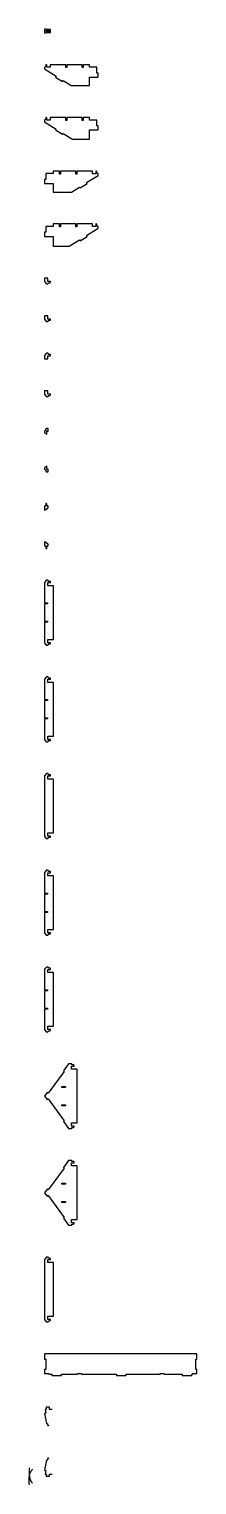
# Model space of a CAD drawing. Header units: millimetres. Extents: x 0 to 133, y -5 to 1876.
# Drawn here: x 0 to 106, y -5 to 907 of the extents above; entities that cross this region are included whole.
import ezdxf

# ---------------------------------------------------------------- set-up
doc = ezdxf.new("R2010")
doc.units = ezdxf.units.MM
doc.layers.get('0').update_dxf_attribs({"linetype": 'CONTINUOUS'})

msp = doc.modelspace()

# ---------------------------------------------------------------- linework, layer by layer
for p, q in [((10.89, 907.4), (10, 907.4)), ((10, 907.4), (10, 905.05)), ((10, 905.05), (10.89, 905.05)), ((10.89, 907.13), (10.89, 907.4)), ((13.71, 907.13), (10.89, 907.13)), ((10.89, 905.92), (10.89, 906.53)), ((10.89, 906.53), (13.09, 906.53)), ((13.09, 905.92), (10.89, 905.92)), ((10.89, 905.05), (10.89, 905.32)), ((10.89, 905.32), (13.71, 905.32)), ((13.09, 906.53), (13.09, 905.92)), ((13.71, 905.32), (13.71, 907.13)), ((10, 883.35), (10, 882.41)), ((10, 882.41), (17.27, 877.85)), ((10.7, 883.74), (10.39, 883.74)), ((10.7, 884.66), (10.7, 883.74)), ((11.47, 885.05), (11.09, 885.05)), ((11.47, 883.45), (11.47, 885.05)), ((13.5, 883.45), (11.47, 883.45)), ((23.37, 885.05), (13.5, 885.05)), ((13.5, 885.05), (13.5, 883.45)), ((17.27, 877.85), (16.9, 877.25)), ((16.9, 877.25), (21.25, 874.52)), ((23.37, 883.27), (23.37, 885.05)), ((24, 883.27), (23.37, 883.27)), ((33.62, 885.05), (24, 885.05)), ((24, 885.05), (24, 883.27)), ((33.62, 883.27), (33.62, 885.05)), ((34.25, 883.27), (33.62, 883.27)), ((38.21, 885.05), (34.25, 885.05)), ((34.25, 885.05), (34.25, 883.27)), ((38.21, 883.51), (38.21, 885.05)), ((42.87, 883.51), (38.21, 883.51)), ((38.21, 871.95), (38.21, 877.26)), ((38.21, 877.26), (43.57, 877.26)), ((42.87, 879.85), (42.87, 883.51)), ((43.57, 879.85), (42.87, 879.85)), ((43.57, 877.26), (43.57, 879.85)), ((21.25, 874.52), (21.62, 875.12)), ((21.62, 875.12), (26.66, 871.95)), ((26.66, 871.95), (38.21, 871.95)), ((10, 850.25), (10, 849.31)), ((10, 849.31), (17.27, 844.75)), ((10.7, 850.64), (10.39, 850.64)), ((10.7, 851.57), (10.7, 850.64)), ((11.47, 851.95), (11.09, 851.95)), ((11.47, 850.35), (11.47, 851.95)), ((13.5, 850.35), (11.47, 850.35)), ((23.37, 851.95), (13.5, 851.95)), ((13.5, 851.95), (13.5, 850.35)), ((23.37, 850.17), (23.37, 851.95)), ((24, 850.17), (23.37, 850.17)), ((33.62, 851.95), (24, 851.95)), ((24, 851.95), (24, 850.17)), ((33.62, 850.17), (33.62, 851.95)), ((34.25, 850.17), (33.62, 850.17)), ((38.21, 851.95), (34.25, 851.95)), ((34.25, 851.95), (34.25, 850.17)), ((38.21, 850.41), (38.21, 851.95)), ((42.87, 850.41), (38.21, 850.41)), ((42.87, 846.75), (42.87, 850.41)), ((17.27, 844.75), (16.9, 844.16)), ((16.9, 844.16), (21.25, 841.43)), ((21.25, 841.43), (21.62, 842.02)), ((21.62, 842.02), (27.5, 838.33)), ((38.21, 838.33), (38.21, 844.17)), ((38.21, 844.17), (43.57, 844.17)), ((43.57, 846.75), (42.87, 846.75)), ((43.57, 844.17), (43.57, 846.75)), ((27.5, 838.33), (38.21, 838.33)), ((10.7, 813.13), (10, 813.13)), ((10, 813.13), (10, 810.54)), ((15.36, 816.79), (10.7, 816.79)), ((10.7, 816.79), (10.7, 813.13)), ((19.32, 818.33), (15.36, 818.33)), ((15.36, 818.33), (15.36, 816.79)), ((19.32, 816.55), (19.32, 818.33)), ((19.95, 816.55), (19.32, 816.55)), ((29.57, 818.33), (19.95, 818.33)), ((19.95, 818.33), (19.95, 816.55)), ((29.57, 816.55), (29.57, 818.33)), ((30.2, 816.55), (29.57, 816.55)), ((30.2, 818.33), (30.2, 816.55)), ((40.07, 818.33), (30.2, 818.33)), ((36.3, 811.13), (43.57, 815.69)), ((40.07, 816.73), (40.07, 818.33)), ((42.1, 816.73), (40.07, 816.73)), ((42.48, 818.33), (42.1, 818.33)), ((42.1, 818.33), (42.1, 816.73)), ((42.87, 817.02), (42.87, 817.94)), ((43.18, 817.02), (42.87, 817.02)), ((43.57, 815.69), (43.57, 816.63)), ((10, 810.54), (15.36, 810.54)), ((15.36, 810.54), (15.36, 805.23)), ((15.36, 805.23), (26.91, 805.23)), ((26.91, 805.23), (31.95, 808.39)), ((31.95, 808.39), (32.32, 807.8)), ((32.32, 807.8), (36.67, 810.53)), ((36.67, 810.53), (36.3, 811.13)), ((19.32, 785.23), (15.36, 785.23)), ((15.36, 785.23), (15.36, 783.69)), ((19.32, 783.45), (19.32, 785.23)), ((29.57, 785.23), (19.95, 785.23)), ((19.95, 785.23), (19.95, 783.45)), ((29.57, 783.45), (29.57, 785.23)), ((40.07, 785.23), (30.2, 785.23)), ((30.2, 785.23), (30.2, 783.45)), ((40.07, 783.63), (40.07, 785.23)), ((42.48, 785.23), (42.1, 785.23)), ((42.1, 785.23), (42.1, 783.63)), ((10.7, 780.03), (10, 780.03)), ((10, 780.03), (10, 777.44)), ((10, 777.44), (15.36, 777.44)), ((15.36, 783.69), (10.7, 783.69)), ((10.7, 783.69), (10.7, 780.03)), ((15.36, 777.44), (15.36, 771.26)), ((19.95, 783.45), (19.32, 783.45)), ((30.2, 783.45), (29.57, 783.45)), ((32.32, 774.7), (36.67, 777.43)), ((36.3, 778.03), (43.57, 782.59)), ((36.67, 777.43), (36.3, 778.03)), ((42.1, 783.63), (40.07, 783.63)), ((42.87, 783.92), (42.87, 784.84)), ((43.18, 783.92), (42.87, 783.92)), ((43.57, 782.59), (43.57, 783.53)), ((15.36, 771.26), (25.51, 771.26)), ((25.51, 771.26), (31.95, 775.3)), ((31.95, 775.3), (32.32, 774.7)), ((12.05, 751.26), (10, 751.26)), ((10, 751.26), (10, 749.14)), ((10, 749.14), (11.07, 747.69)), ((12.05, 749.16), (12.05, 751.26)), ((13.57, 749.16), (12.05, 749.16)), ((13.66, 749.17), (13.57, 749.17)), ((13.57, 749.17), (13.57, 749.16)), ((13.71, 748.72), (13.66, 749.17)), ((11.07, 747.69), (11.96, 747.69)), ((12.35, 748.08), (12.35, 748.39)), ((12.35, 748.39), (13.33, 748.39)), ((12.05, 727.69), (10, 727.69)), ((10, 727.69), (10, 725.54)), ((10, 725.54), (11.05, 724.12)), ((11.05, 724.12), (11.95, 724.12)), ((12.05, 725.59), (12.05, 727.69)), ((13.7, 725.59), (12.05, 725.59)), ((12.33, 724.51), (12.33, 724.82)), ((12.33, 724.82), (13.31, 724.82)), ((13.7, 725.21), (13.7, 725.59)), ((11.07, 704.12), (10, 702.68)), ((11.96, 704.12), (11.07, 704.12)), ((12.35, 703.42), (12.35, 703.73)), ((13.33, 703.42), (12.35, 703.42)), ((13.66, 702.64), (13.71, 703.09)), ((10, 702.68), (10, 700.56)), ((10, 700.56), (12.05, 700.56)), ((12.05, 700.56), (12.05, 702.64)), ((12.05, 702.64), (13.66, 702.64)), ((12.05, 680.56), (10, 680.56)), ((10, 680.56), (10, 678.41)), ((10, 678.41), (11.05, 676.98)), ((11.05, 676.98), (11.95, 676.98)), ((12.05, 678.46), (12.05, 680.56)), ((13.7, 678.46), (12.05, 678.46)), ((12.33, 677.37), (12.33, 677.68)), ((12.33, 677.68), (13.31, 677.68)), ((13.7, 678.07), (13.7, 678.46)), ((10, 655.28), (10, 654.34)), ((10, 654.34), (11.47, 653.41)), ((10.7, 655.67), (10.39, 655.67)), ((10.7, 656.59), (10.7, 655.67)), ((12.17, 656.98), (11.09, 656.98)), ((11.47, 653.41), (11.47, 655.31)), ((11.47, 655.31), (12.17, 655.31)), ((12.17, 655.31), (12.17, 656.98)), ((11.47, 633.41), (10, 632.49)), ((10, 632.49), (10, 631.55)), ((10.39, 631.16), (10.7, 631.16)), ((10.7, 631.16), (10.7, 630.23)), ((11.09, 629.85), (12.17, 629.85)), ((11.47, 631.52), (11.47, 633.41)), ((12.17, 631.52), (11.47, 631.52)), ((12.17, 629.85), (12.17, 631.52)), ((10.7, 608.25), (10, 608.25)), ((10, 608.25), (10, 605.84)), ((10, 605.84), (12.17, 607.21)), ((11.09, 609.85), (10.7, 609.85)), ((10.7, 609.85), (10.7, 608.25)), ((11.47, 608.53), (11.47, 609.46)), ((11.79, 608.53), (11.47, 608.53)), ((12.17, 607.21), (12.17, 608.15)), ((12.17, 584.48), (10, 585.84)), ((10, 585.84), (10, 583.43)), ((12.17, 583.54), (12.17, 584.48)), ((10, 583.43), (10.7, 583.43)), ((10.7, 583.43), (10.7, 581.83)), ((10.7, 581.83), (11.09, 581.83)), ((11.47, 582.22), (11.47, 583.15)), ((11.47, 583.15), (11.79, 583.15)), ((11.07, 561.83), (10, 560.39)), ((10, 560.39), (10, 547.59)), ((11.96, 561.83), (11.07, 561.83)), ((12.05, 558.35), (12.05, 560.36)), ((12.05, 560.36), (13.66, 560.36)), ((15.57, 558.35), (12.05, 558.35)), ((12.35, 561.13), (12.35, 561.45)), ((13.33, 561.13), (12.35, 561.13)), ((13.66, 560.36), (13.71, 560.81)), ((15.56, 524.71), (15.57, 558.35)), ((10, 547.59), (11.79, 547.59)), ((11.79, 546.96), (10, 546.96)), ((10, 546.96), (10, 536.09)), ((11.79, 547.59), (11.79, 546.96)), ((10, 536.09), (11.79, 536.09)), ((11.79, 535.47), (10, 535.47)), ((10, 535.47), (10, 522.63)), ((11.79, 536.09), (11.79, 535.47)), ((10, 522.63), (11.05, 521.21)), ((11.05, 521.21), (11.95, 521.21)), ((12.05, 522.68), (12.05, 524.71)), ((12.05, 524.71), (15.56, 524.71)), ((13.7, 522.68), (12.05, 522.68)), ((12.33, 521.6), (12.33, 521.91)), ((12.33, 521.91), (13.31, 521.91)), ((13.7, 522.3), (13.7, 522.68)), ((11.07, 501.21), (10, 499.77)), ((10, 499.77), (10, 486.96)), ((11.96, 501.21), (11.07, 501.21)), ((12.05, 497.72), (12.05, 499.73)), ((12.05, 499.73), (13.66, 499.73)), ((15.57, 497.72), (12.05, 497.72)), ((12.35, 500.51), (12.35, 500.82)), ((13.33, 500.51), (12.35, 500.51)), ((13.66, 499.73), (13.71, 500.18)), ((15.56, 464.08), (15.57, 497.72)), ((10, 486.96), (11.79, 486.96)), ((11.79, 486.33), (10, 486.33)), ((10, 486.33), (10, 475.47)), ((11.79, 486.96), (11.79, 486.33)), ((10, 475.47), (11.79, 475.47)), ((11.79, 474.84), (10, 474.84)), ((10, 474.84), (10, 462.01)), ((11.79, 475.47), (11.79, 474.84)), ((10, 462.01), (11.05, 460.58)), ((11.05, 460.58), (11.95, 460.58)), ((12.05, 462.06), (12.05, 464.08)), ((12.05, 464.08), (15.56, 464.08)), ((13.7, 462.06), (12.05, 462.06)), ((12.33, 460.97), (12.33, 461.28)), ((12.33, 461.28), (13.31, 461.28)), ((13.7, 461.67), (13.7, 462.06)), ((11.07, 440.58), (10, 439.14)), ((10, 439.14), (10, 401.38)), ((11.96, 440.58), (11.07, 440.58)), ((12.05, 437.09), (12.05, 439.11)), ((12.05, 439.11), (13.66, 439.1)), ((12.35, 439.88), (12.35, 440.19)), ((13.33, 439.88), (12.35, 439.88)), ((13.66, 439.1), (13.71, 439.56)), ((15.57, 437.09), (12.05, 437.09)), ((15.56, 403.46), (15.57, 437.09)), ((12.05, 401.43), (12.05, 403.46)), ((12.05, 403.46), (15.56, 403.46)), ((10, 401.38), (11.05, 399.96)), ((11.05, 399.96), (11.95, 399.96)), ((13.7, 401.43), (12.05, 401.43)), ((12.33, 400.34), (12.33, 400.66)), ((12.33, 400.66), (13.31, 400.66)), ((13.7, 401.04), (13.7, 401.43)), ((11.07, 379.96), (10, 378.51)), ((10, 378.51), (10, 365.71)), ((11.96, 379.95), (11.07, 379.96)), ((12.05, 376.47), (12.05, 378.48)), ((12.05, 378.48), (13.66, 378.48)), ((15.57, 376.47), (12.05, 376.47)), ((12.35, 379.25), (12.35, 379.57)), ((13.33, 379.25), (12.35, 379.25)), ((13.66, 378.48), (13.71, 378.93)), ((15.56, 342.83), (15.57, 376.47)), ((10, 365.71), (11.79, 365.71)), ((11.79, 365.71), (11.79, 365.08)), ((11.79, 365.08), (10, 365.08)), ((10, 365.08), (10, 354.22)), ((10, 354.22), (11.79, 354.22)), ((11.79, 353.59), (10, 353.59)), ((10, 353.59), (10, 340.75)), ((11.79, 354.22), (11.79, 353.59)), ((10, 340.75), (11.05, 339.33)), ((11.05, 339.33), (11.95, 339.33)), ((12.05, 340.8), (12.05, 342.83)), ((12.05, 342.83), (15.56, 342.83)), ((13.7, 340.8), (12.05, 340.8)), ((12.33, 339.72), (12.33, 340.03)), ((12.33, 340.03), (13.31, 340.03)), ((13.7, 340.42), (13.7, 340.8)), ((11.07, 319.33), (10, 317.89)), ((10, 317.89), (10, 305.08)), ((11.96, 319.33), (11.07, 319.33)), ((12.05, 315.84), (12.05, 317.85)), ((12.05, 317.85), (13.66, 317.85)), ((15.57, 315.84), (12.05, 315.84)), ((12.35, 318.63), (12.35, 318.94)), ((13.33, 318.63), (12.35, 318.63)), ((13.66, 317.85), (13.71, 318.3)), ((15.56, 282.2), (15.57, 315.84)), ((10, 305.08), (11.79, 305.08)), ((11.79, 304.45), (10, 304.45)), ((10, 304.45), (10, 293.59)), ((11.79, 305.08), (11.79, 304.45)), ((10, 293.59), (11.79, 293.59)), ((11.79, 292.96), (10, 292.96)), ((10, 292.96), (10, 280.13)), ((11.79, 293.59), (11.79, 292.96)), ((10, 280.13), (11.05, 278.7)), ((11.05, 278.7), (11.95, 278.7)), ((12.05, 280.18), (12.05, 282.2)), ((12.05, 282.2), (15.56, 282.2)), ((13.7, 280.18), (12.05, 280.18)), ((12.33, 279.09), (12.33, 279.4)), ((12.33, 279.4), (13.31, 279.4)), ((13.7, 279.79), (13.7, 280.18)), ((25.04, 258.7), (21.8, 254.33)), ((26.81, 258.7), (25.04, 258.7)), ((26.89, 255.21), (26.89, 257.23)), ((26.89, 257.23), (28.5, 257.22)), ((27.19, 258), (27.19, 258.31)), ((28.17, 258), (27.19, 258)), ((28.5, 257.22), (28.55, 257.68)), ((22.36, 253.91), (12.18, 240.16)), ((21.8, 254.33), (22.36, 253.91)), ((30.41, 255.21), (26.89, 255.21)), ((30.4, 221.58), (30.41, 255.21)), ((11.62, 240.58), (10, 238.39)), ((10, 238.39), (11.62, 236.21)), ((12.18, 240.16), (11.62, 240.58)), ((20.78, 244.45), (23.22, 244.45)), ((20.78, 243.83), (20.78, 244.45)), ((23.22, 243.83), (20.78, 243.83)), ((23.22, 244.45), (23.22, 243.83)), ((11.62, 236.21), (12.18, 236.63)), ((12.18, 236.63), (22.35, 222.87)), ((20.78, 232.96), (23.22, 232.96)), ((20.78, 232.34), (20.78, 232.96)), ((23.22, 232.34), (20.78, 232.34)), ((23.22, 232.96), (23.22, 232.34)), ((22.35, 222.87), (21.79, 222.45)), ((21.79, 222.45), (25.03, 218.08)), ((26.89, 219.55), (26.89, 221.58)), ((26.89, 221.58), (30.4, 221.58)), ((28.54, 219.55), (26.89, 219.55)), ((28.54, 219.16), (28.54, 219.55)), ((25.03, 218.08), (26.79, 218.08)), ((27.18, 218.46), (27.18, 218.78)), ((27.18, 218.78), (28.16, 218.78)), ((22.36, 193.28), (12.18, 179.53)), ((25.04, 198.08), (21.8, 193.7)), ((21.8, 193.7), (22.36, 193.28)), ((26.81, 198.07), (25.04, 198.08)), ((26.89, 194.59), (26.89, 196.6)), ((26.89, 196.6), (28.5, 196.6)), ((30.41, 194.59), (26.89, 194.59)), ((27.19, 197.37), (27.19, 197.69)), ((28.17, 197.37), (27.19, 197.37)), ((28.5, 196.6), (28.55, 197.05)), ((30.4, 160.95), (30.41, 194.59)), ((20.78, 183.83), (23.22, 183.83)), ((20.78, 183.2), (20.78, 183.83)), ((23.22, 183.2), (20.78, 183.2)), ((23.22, 183.83), (23.22, 183.2)), ((11.62, 179.95), (10, 177.77)), ((10, 177.77), (11.62, 175.58)), ((12.18, 179.53), (11.62, 179.95)), ((11.62, 175.58), (12.18, 176)), ((12.18, 176), (22.35, 162.24)), ((20.78, 172.33), (23.22, 172.33)), ((20.78, 171.71), (20.78, 172.33)), ((23.22, 171.71), (20.78, 171.71)), ((23.22, 172.33), (23.22, 171.71)), ((22.35, 162.24), (21.79, 161.83)), ((21.79, 161.83), (25.03, 157.45)), ((25.03, 157.45), (26.79, 157.45)), ((26.89, 158.92), (26.89, 160.95)), ((26.89, 160.95), (30.4, 160.95)), ((28.54, 158.92), (26.89, 158.92)), ((27.18, 157.84), (27.18, 158.15)), ((27.18, 158.15), (28.16, 158.15)), ((28.54, 158.54), (28.54, 158.92)), ((11.07, 137.45), (10, 136.01)), ((11.96, 137.45), (11.07, 137.45)), ((12.35, 136.75), (12.35, 137.06)), ((10, 136.01), (10, 98.25)), ((12.05, 133.96), (12.05, 135.97)), ((12.05, 135.97), (13.66, 135.97)), ((15.57, 133.96), (12.05, 133.96)), ((13.33, 136.75), (12.35, 136.75)), ((13.66, 135.97), (13.71, 136.42)), ((15.56, 100.32), (15.57, 133.96)), ((10, 98.25), (11.05, 96.82)), ((11.05, 96.82), (11.95, 96.82)), ((12.05, 98.3), (12.05, 100.32)), ((12.05, 100.32), (15.56, 100.32)), ((13.7, 98.3), (12.05, 98.3)), ((12.33, 97.21), (12.33, 97.52)), ((12.33, 97.52), (13.31, 97.52)), ((13.7, 97.91), (13.7, 98.3)), ((105.8, 76.82), (10, 76.82)), ((10, 76.82), (10, 73.39)), ((10, 73.39), (10.7, 73.39)), ((10.7, 73.39), (10.7, 67.02)), ((105.1, 67.02), (105.1, 73.39)), ((105.1, 73.39), (105.8, 73.39)), ((105.8, 73.39), (105.8, 76.82)), ((10.7, 67.02), (10, 67.02)), ((10, 67.02), (10, 64.54)), ((10, 64.54), (12.59, 64.54)), ((12.59, 64.54), (12.59, 63.96)), ((12.59, 63.96), (14.51, 63.96)), ((14.51, 63.96), (14.51, 63.24)), ((20.59, 63.24), (20.59, 63.96)), ((20.59, 63.96), (30.57, 63.96)), ((30.57, 63.96), (30.57, 64.54)), ((30.57, 64.54), (33.09, 64.54)), ((33.09, 64.54), (33.09, 63.96)), ((33.09, 63.96), (55.28, 63.96)), ((55.28, 63.96), (55.28, 63.24)), ((61.36, 63.96), (82.71, 63.96)), ((61.36, 63.24), (61.36, 63.96)), ((82.71, 63.96), (82.71, 64.54)), ((82.71, 64.54), (85.23, 64.54)), ((85.23, 64.54), (85.23, 63.96)), ((85.23, 63.96), (96.5, 63.96)), ((96.5, 63.96), (96.5, 63.24)), ((102.57, 63.24), (102.57, 63.96)), ((102.57, 63.96), (103.21, 63.96)), ((103.21, 63.96), (103.21, 64.54)), ((103.21, 64.54), (105.8, 64.54)), ((105.8, 67.02), (105.1, 67.02)), ((105.8, 64.54), (105.8, 67.02)), ((14.51, 63.24), (20.59, 63.24)), ((55.28, 63.24), (61.36, 63.24)), ((96.5, 63.24), (102.57, 63.24)), ((10.69, 39.59), (10, 39.47)), ((10, 39.47), (11.13, 33.05)), ((11.01, 41.84), (10.29, 41.84)), ((10.29, 41.84), (10.69, 39.59)), ((13.08, 43.24), (11.01, 43.24)), ((11.01, 43.24), (11.01, 41.84)), ((13.08, 41.84), (13.08, 43.24)), ((14.83, 41.84), (13.08, 41.84)), ((11.13, 33.05), (11.82, 33.17)), ((11.82, 33.17), (12.09, 31.62)), ((12.09, 31.62), (12.8, 32.06)), ((11.13, 10.2), (10, 3.78)), ((11.82, 10.07), (11.13, 10.2)), ((12.09, 11.62), (11.82, 10.07)), ((12.8, 11.19), (12.09, 11.62)), ((10, 3.78), (10.69, 3.66)), ((10.69, 3.66), (10.29, 1.4)), ((10.29, 1.4), (11.01, 1.4)), ((11.01, 1.4), (11.01, 0)), ((11.01, 0), (13.08, 0)), ((13.08, 0), (13.08, 1.4)), ((13.08, 1.4), (14.83, 1.4))]:
    msp.add_line(p, q)
for centre, radius, start, end in [((10.39, 883.35), 0.388, 90, 180), ((11.09, 884.66), 0.388, 90, 180), ((10.39, 850.25), 0.388, 90, 180), ((11.09, 851.57), 0.388, 90, 180), ((42.48, 817.94), 0.387, 0, 90), ((43.18, 816.63), 0.387, 0, 90), ((42.48, 784.84), 0.387, 0, 90), ((43.18, 783.53), 0.387, 0, 90), ((13.32, 748.78), 0.387, 270.04416, 350.36602), ((11.96, 748.08), 0.388, -89.95584, 0.04416), ((11.95, 724.51), 0.387, -90, 0), ((13.31, 725.21), 0.387, -90, 0), ((11.96, 703.73), 0.388, -0.04416, 89.95584), ((13.32, 703.03), 0.387, 9.63398, 89.95584), ((11.95, 677.37), 0.387, -90, 0), ((13.31, 678.07), 0.387, 270, 360), ((10.39, 655.28), 0.388, 90, 180), ((11.09, 656.59), 0.388, 90, 180), ((10.39, 631.55), 0.388, 180, 270), ((11.09, 630.23), 0.388, 180, 270), ((11.09, 609.46), 0.387, 0, 90), ((11.79, 608.15), 0.387, 0, 90), ((11.09, 582.22), 0.388, -90, 0), ((11.79, 583.54), 0.388, -90, 0), ((11.96, 561.45), 0.388, -0.04416, 89.95584), ((13.33, 560.75), 0.387, 9.63398, 89.95584), ((11.95, 521.6), 0.387, -90, 0), ((13.31, 522.3), 0.387, 270, 360), ((11.96, 500.82), 0.388, -0.04416, 89.95584), ((13.33, 500.12), 0.387, 9.63398, 89.95584), ((11.95, 460.97), 0.387, -90, 0), ((13.31, 461.67), 0.387, -90, 0), ((11.96, 440.19), 0.388, -0.04416, 89.95584), ((13.33, 439.49), 0.387, 9.63398, 89.95584), ((11.95, 400.34), 0.387, -90, 0), ((13.31, 401.04), 0.387, 270, 360), ((11.96, 379.57), 0.388, -0.04416, 89.95584), ((13.33, 378.87), 0.387, 9.63398, 89.95584), ((11.95, 339.72), 0.387, -90, 0), ((13.31, 340.42), 0.387, 270, 360), ((11.96, 318.94), 0.388, -0.04416, 89.95584), ((13.33, 318.24), 0.387, 9.63398, 89.95584), ((11.95, 279.09), 0.387, -90, 0), ((13.31, 279.79), 0.387, 270, 360), ((26.81, 258.31), 0.388, -0.04416, 89.95584), ((28.17, 257.61), 0.387, 9.63398, 89.95584), ((28.16, 219.16), 0.387, -90, 0), ((26.79, 218.46), 0.387, -90, 0), ((26.81, 197.69), 0.388, -0.04416, 89.95584), ((28.17, 196.99), 0.387, 9.63398, 89.95584), ((26.79, 157.84), 0.387, -90, 0), ((28.16, 158.54), 0.387, 270, 360), ((11.96, 137.06), 0.388, -0.04416, 89.95584), ((13.33, 136.36), 0.387, 9.63398, 89.95584), ((11.95, 97.21), 0.387, -90, 0), ((13.31, 97.91), 0.387, 270, 360)]:
    msp.add_arc(centre, radius, start, end)
for points in [[(0.42, 5.39), (0.42, 5.38), (0.41, 5.37), (0.41, 5.36), (0.27, 4.57), (0.18, 3.21), (0.24, 1.74), (0.3, 0.32), (0.52, -1.14), (0.98, -2.27), (1.33, -3.12), (1.79, -3.81), (2.37, -4.33), (2.39, -4.36), (2.42, -4.38), (2.44, -4.4)], [(0.42, -5.39), (0.42, -5.38), (0.41, -5.37), (0.41, -5.36), (0.27, -4.57), (0.18, -3.21), (0.24, -1.74), (0.3, -0.32), (0.52, 1.14), (0.98, 2.27), (1.33, 3.12), (1.79, 3.81), (2.37, 4.33), (2.39, 4.36), (2.42, 4.38), (2.44, 4.4)]]:
    msp.add_open_spline(points, degree=3, knots=[-0.0034109, -0.0034109, -0.0034109, -0.0034109, 0, 0, 0, 0.3257138, 0.3257138, 0.3257138, 0.6400777, 0.6400777, 0.6400777, 0.8758273, 0.8758273, 0.8758273, 0.8855598, 0.8855598, 0.8855598, 0.8855598])

doc.saveas('drawing.dxf')
